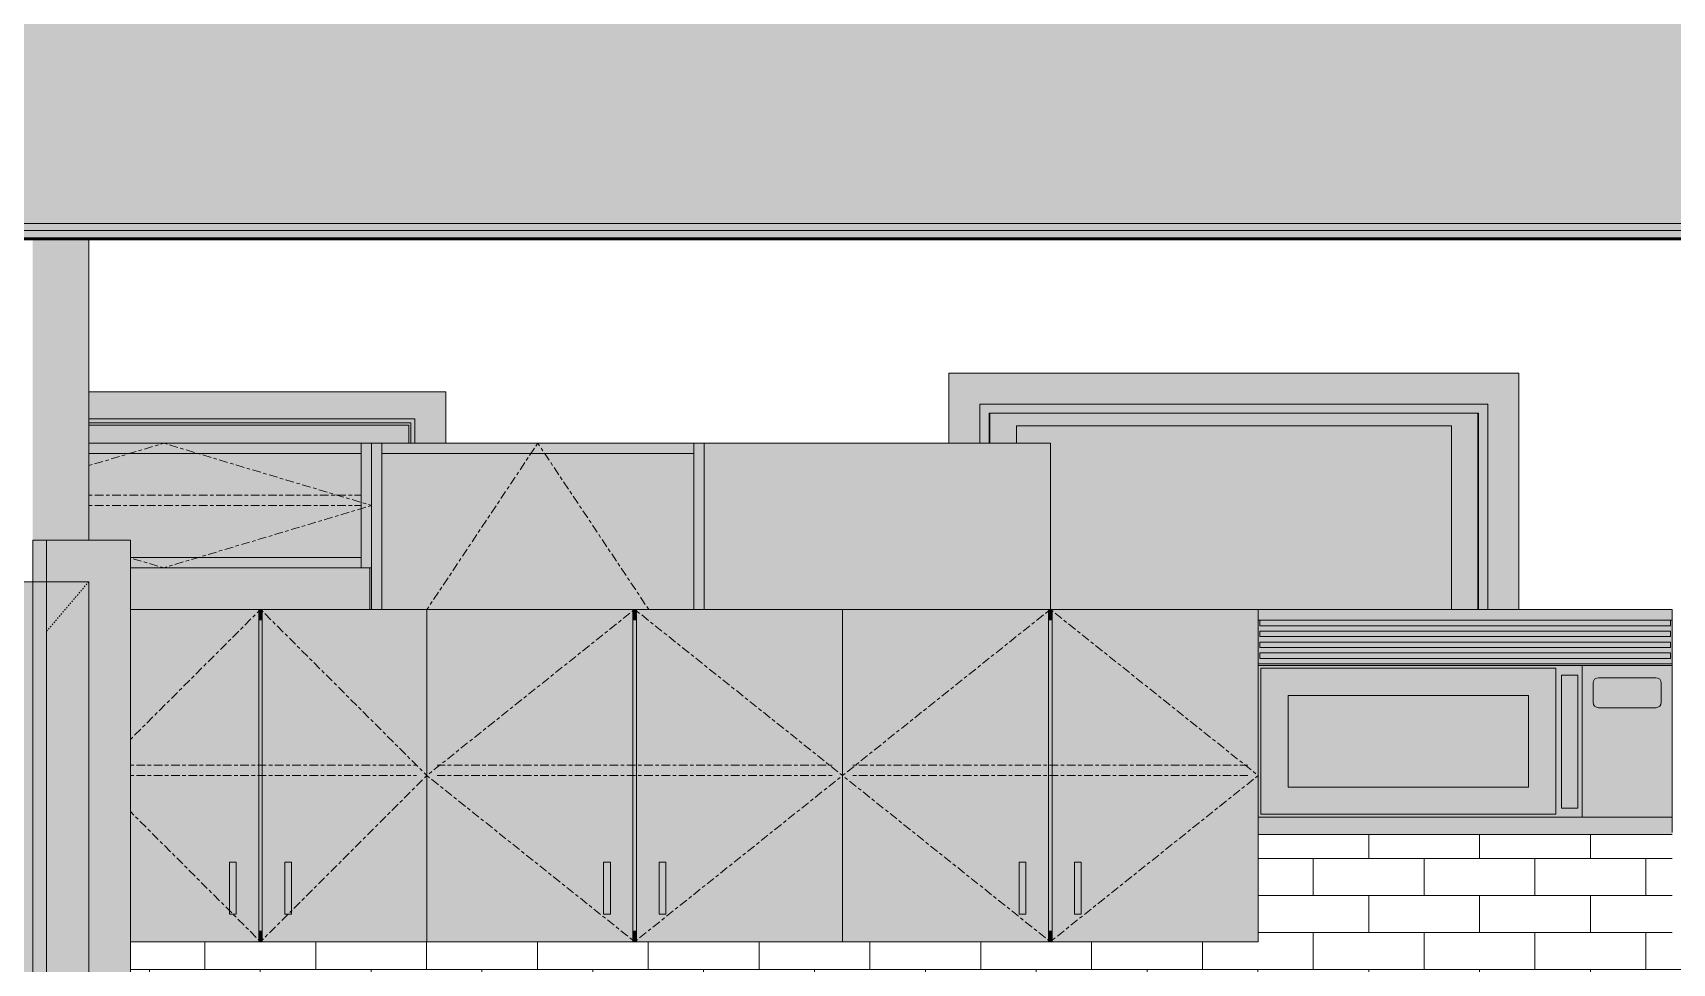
# Model space of a CAD drawing. Header units: inches. Extents: x 9594 to 15314, y -314 to 660.
# Drawn here: x 11288.5 to 11406.9, y 188.4 to 255.6 of the extents above; entities that cross this region are included whole.
import ezdxf

# ---------------------------------------------------------------- set-up
doc = ezdxf.new("R2010")
doc.units = ezdxf.units.IN
doc.header["$MEASUREMENT"] = 0
doc.linetypes.add('Center', pattern=[1.25, 0.25, -0.1875, 0.625, -0.1875])
doc.linetypes.add('Dash 1_16_', pattern=[0.125, 0.0625, -0.0625])
for name, color, linetype, lineweight in [('0-1', 7, 'Continuous', 5), ('0-2', 7, 'Continuous', 9), ('A-DOOR-3', 55, 'Continuous', 9), ('A-DOOR-4', 7, 'Dash 1_16_', 9), ('A-DOOR-5', 130, 'Continuous', 20), ('A-DOOR-9', 31, 'Continuous', 9), ('A-DOOR-FRAM', 31, 'Continuous', 9), ('A-DOOR-FRAM-2', 7, 'Continuous', 9), ('A-DOOR-FRAM-3', 55, 'Continuous', 9), ('A-DOOR-FRAM-4', 130, 'Continuous', 20), ('A-DOOR-GLAZ', 31, 'Continuous', 9), ('A-FLOR-4', 192, 'Continuous', 5), ('A-FLOR-5', 192, 'Continuous', 50), ('A-FLOR-MCUT', 51, 'Continuous', 13), ('A-FLOR-PATT-2', 8, 'Continuous', 9), ('A-GLAZ-1', 151, 'Continuous', 9), ('A-WALL-1', 10, 'Continuous', 13), ('A-WALL-5', 7, 'Continuous', 9), ('A-WALL-PATT-2', 7, 'Continuous', 9), ('Q-CASE-2', 253, 'Continuous', 9), ('Q-CASE-3', 7, 'Continuous', 9), ('Q-CASE-5', 7, 'Center', 9), ('Q-CASE-6', 55, 'Continuous', 9)]:
    doc.layers.add(name, color=color, linetype=linetype, lineweight=lineweight)

# ---------------------------------------------------------------- blocks, each defined once
blk = doc.blocks.new('SWING - SINGLE - FLUSH - 30_ x 80_ - MAGIC PAK DOOR - ACOUSTICAL SEAL-2632546-BUILDING SECTION - EAST_WEST - LOOKING SOUTH2')
at = {"layer": 'A-DOOR-3'}
blk.add_hatch(color=256, dxfattribs=at).paths.add_polyline_path([(11286.54, 136), (11288.54, 136), (11288.54, 216), (11286.54, 216), (11286.54, 138.64)], flags=0)
at = {"layer": 'A-DOOR-FRAM-3'}
for points in [[(11283.79, 216), (11283.79, 219), (11282.79, 219), (11282.79, 216)], [(11289.46, 216), (11289.54, 216), (11289.54, 219), (11288.54, 219), (11288.54, 216)], [(11282.79, 136), (11283.79, 136), (11283.79, 216), (11282.79, 216), (11282.79, 138.64)], [(11289.54, 136), (11289.54, 216), (11288.54, 216), (11288.54, 136)]]:
    blk.add_hatch(color=256, dxfattribs=at).paths.add_polyline_path(points, flags=0)
at = {"layer": 'A-DOOR-5'}
for p, q in [((11286.54, 216), (11286.54, 136)), ((11288.54, 216), (11286.54, 216)), ((11288.54, 136), (11288.54, 216)), ((11286.54, 136), (11288.54, 136))]:
    blk.add_line(p, q, dxfattribs=at)
at = {"layer": 'A-DOOR-FRAM-2'}
for p, q in [((11282.79, 136), (11282.79, 216)), ((11283.79, 216), (11283.79, 136)), ((11289.54, 216), (11289.54, 136))]:
    blk.add_line(p, q, dxfattribs=at)
at = {"layer": 'A-DOOR-FRAM-4'}
for p, q in [((11282.79, 219), (11282.79, 216)), ((11283.79, 219), (11282.79, 219)), ((11283.79, 216), (11283.79, 219)), ((11289.54, 219), (11288.54, 219)), ((11288.54, 219), (11288.54, 216)), ((11289.54, 216), (11289.54, 219)), ((11282.79, 216), (11283.79, 216)), ((11288.54, 216), (11289.54, 216))]:
    blk.add_line(p, q, dxfattribs=at)
blk = doc.blocks.new('SWING - SINGLE - FLUSH - 30_ x 80_ - OFFSET PIVOT DOOR AT MAGIC PAK AND WASHER_DRYER-V69-BUILDING SECTION - EAST_WEST - LOOKING SOUTH2')
at = {"layer": 'A-DOOR-3'}
blk.add_hatch(color=256, dxfattribs=at).paths.add_polyline_path([(11292.58, 136), (11292.58, 216), (11289.54, 216), (11289.54, 136)], flags=0)
at = {"layer": 'A-DOOR-FRAM-3'}
blk.add_hatch(color=256, dxfattribs=at).paths.add_polyline_path([(11292.58, 136), (11295.58, 136), (11295.58, 158), (11293.31, 158), (11293.31, 160), (11295.58, 160), (11295.58, 219), (11289.54, 219), (11289.54, 216), (11292.58, 216), (11292.58, 136.11)], flags=0)
at = {"layer": 'A-DOOR-4'}
for p, q in [((11292.58, 216), (11289.54, 212.42)), ((11292.58, 136), (11289.54, 139.58))]:
    blk.add_line(p, q, dxfattribs=at)
at = {"layer": 'A-DOOR-FRAM-2'}
for p, q in [((11295.58, 219), (11289.54, 219)), ((11295.58, 160), (11295.58, 219)), ((11289.54, 216), (11292.58, 216)), ((11292.58, 216), (11292.58, 136)), ((11295.58, 136), (11295.58, 158))]:
    blk.add_line(p, q, dxfattribs=at)
blk = doc.blocks.new('30quot_MicrowaveVent_11166 - 70cm miele oven-V56-BUILDING SECTION - EAST_WEST - LOOKING SOUTH2')
at = {"layer": 'Q-CASE-6'}
for points in [[(10109.78, 213.21), (10139.66, 213.21), (10139.66, 214), (10109.78, 214), (10109.78, 213.29)], [(10139.54, 209.94), (10139.66, 209.94), (10139.66, 210.06), (10109.78, 210.06), (10109.78, 209.94), (10138.87, 209.94)], [(10111.94, 207.78), (10129.3, 207.78), (10131.27, 209.75), (10109.97, 209.75), (10110.78, 208.94)], [(10109.97, 199.2), (10111.94, 201.17), (10111.94, 207.78), (10109.97, 209.75), (10109.97, 201.17)], [(10131.27, 199.2), (10131.27, 209.75), (10129.3, 207.78), (10129.3, 201.17), (10129.99, 200.48)], [(10131.67, 199.65), (10132.86, 199.65), (10132.86, 209.25), (10131.67, 209.25), (10131.67, 201.44)], [(10137.69, 206.9), (10138.58, 206.92), (10138.76, 207.01), (10138.87, 207.29), (10138.86, 208.77), (10138.67, 209.01), (10138.48, 209.06), (10134.23, 209.04), (10134, 208.86), (10133.95, 208.67), (10133.96, 207.19), (10134.06, 207.03), (10134.15, 206.95), (10134.34, 206.9)], [(10129.3, 201.17), (10129.3, 207.78), (10111.94, 207.78), (10111.94, 201.17), (10121.55, 201.17)], [(10131.27, 199.2), (10129.3, 201.17), (10111.94, 201.17), (10109.97, 199.2), (10129.99, 199.2)], [(10138.76, 197.74), (10139.66, 197.74), (10139.66, 199), (10109.78, 199), (10109.78, 197.74), (10138.67, 197.74)]]:
    blk.add_hatch(color=256, dxfattribs=at).paths.add_polyline_path(points, flags=0)
h = blk.add_hatch(color=256, dxfattribs=at)
h.paths.add_polyline_path([(10129.3, 210.06), (10139.66, 210.06), (10139.66, 213.21), (10139.54, 213.21), (10139.54, 212.82), (10109.89, 212.82), (10109.89, 213.21), (10109.78, 213.21), (10109.78, 210.06), (10121.55, 210.06)], flags=0)
h.paths.add_polyline_path([(10111.94, 210.46), (10109.89, 210.46), (10109.89, 210.85), (10139.54, 210.85), (10139.54, 210.46), (10121.55, 210.46)], flags=0)
h.paths.add_polyline_path([(10121.55, 211.24), (10109.89, 211.24), (10109.89, 211.64), (10139.54, 211.64), (10139.54, 211.24), (10129.99, 211.24)], flags=0)
h.paths.add_polyline_path([(10121.55, 212.03), (10109.89, 212.03), (10109.89, 212.43), (10139.54, 212.43), (10139.54, 212.03), (10129.99, 212.03)], flags=0)
h = blk.add_hatch(color=256, dxfattribs=at)
h.paths.add_polyline_path([(10129.3, 210.46), (10139.54, 210.46), (10139.54, 210.85), (10109.89, 210.85), (10109.89, 210.46), (10121.55, 210.46)], flags=0)
h.paths.add_polyline_path([(10139.46, 211.24), (10139.54, 211.24), (10139.5, 211.64), (10109.89, 211.64), (10109.92, 211.24), (10132.31, 211.24)], flags=0)
h.paths.add_polyline_path([(10121.55, 212.03), (10139.54, 212.03), (10139.54, 212.43), (10109.89, 212.43), (10109.89, 212.03), (10111.94, 212.03)], flags=0)
h.paths.add_polyline_path([(10139.54, 212.82), (10139.54, 213.21), (10109.89, 213.21), (10109.89, 212.82), (10139.45, 212.82)], flags=0)
h = blk.add_hatch(color=256, dxfattribs=at)
h.paths.add_polyline_path([(10109.78, 199), (10133.16, 199), (10133.16, 209.94), (10109.78, 209.94), (10109.78, 199.2)], flags=0)
h.paths.add_polyline_path([(10121.55, 199.2), (10109.97, 199.2), (10109.97, 209.75), (10131.27, 209.75), (10131.27, 199.2), (10129.3, 199.2)], flags=0)
h.paths.add_polyline_path([(10132.86, 199.65), (10131.67, 199.65), (10131.67, 209.25), (10132.86, 209.25), (10132.86, 201.49)], flags=0)
h = blk.add_hatch(color=256, dxfattribs=at)
h.paths.add_polyline_path([(10139.66, 199), (10139.66, 209.94), (10133.16, 209.94), (10133.16, 199)], flags=0)
h.paths.add_polyline_path([(10138.48, 206.9), (10134.24, 206.91), (10134.06, 207.01), (10133.96, 207.19), (10133.95, 207.29), (10133.96, 208.77), (10134.06, 208.95), (10134.24, 209.05), (10134.67, 209.06), (10138.58, 209.05), (10138.76, 208.95), (10138.86, 208.77), (10138.87, 208.67), (10138.86, 207.19), (10138.76, 207.01), (10138.58, 206.91)], flags=0)
at = {"layer": 'Q-CASE-3'}
for p, q in [((10109.78, 213.21), (10109.78, 214)), ((10109.78, 214), (10139.66, 214)), ((10109.89, 213.21), (10109.78, 213.21)), ((10109.78, 213.21), (10109.78, 210.06)), ((10109.89, 212.82), (10109.89, 213.21)), ((10139.54, 213.21), (10109.89, 213.21)), ((10139.66, 213.21), (10139.54, 213.21)), ((10139.54, 213.21), (10139.54, 212.82)), ((10139.66, 214), (10139.66, 213.21)), ((10139.66, 210.06), (10139.66, 213.21)), ((10139.54, 212.82), (10109.89, 212.82)), ((10109.89, 212.03), (10109.89, 212.43)), ((10109.89, 212.43), (10139.54, 212.43)), ((10139.54, 212.03), (10109.89, 212.03)), ((10139.54, 212.43), (10139.54, 212.03)), ((10109.89, 211.24), (10109.89, 211.64)), ((10109.89, 211.64), (10139.54, 211.64)), ((10139.54, 211.24), (10109.89, 211.24)), ((10109.89, 210.46), (10109.89, 210.85)), ((10109.89, 210.85), (10139.54, 210.85)), ((10139.54, 211.64), (10139.54, 211.24)), ((10139.54, 210.85), (10139.54, 210.46)), ((10109.78, 210.06), (10139.66, 210.06)), ((10109.78, 209.94), (10109.78, 210.06)), ((10133.16, 209.94), (10109.78, 209.94)), ((10109.78, 209.94), (10109.78, 199)), ((10139.54, 210.46), (10109.89, 210.46)), ((10109.97, 199.2), (10109.97, 209.75)), ((10109.97, 209.75), (10131.27, 209.75)), ((10131.27, 209.75), (10131.27, 199.2)), ((10133.16, 199), (10133.16, 209.94)), ((10139.66, 209.94), (10133.16, 209.94)), ((10133.16, 209.94), (10133.16, 199)), ((10139.66, 210.06), (10139.66, 209.94)), ((10139.66, 199), (10139.66, 209.94)), ((10131.67, 199.65), (10131.67, 209.25)), ((10132.86, 209.25), (10131.67, 209.25)), ((10132.86, 209.25), (10132.86, 199.65)), ((10133.95, 207.29), (10133.95, 208.67)), ((10134.34, 209.06), (10138.48, 209.06)), ((10138.87, 208.67), (10138.87, 207.29)), ((10129.3, 207.78), (10111.94, 207.78)), ((10111.94, 207.78), (10111.94, 201.17)), ((10129.3, 207.78), (10111.94, 207.78)), ((10111.94, 207.78), (10111.94, 201.17)), ((10129.3, 201.17), (10129.3, 207.78)), ((10129.3, 201.17), (10129.3, 207.78)), ((10138.48, 206.9), (10134.34, 206.9)), ((10111.94, 201.17), (10129.3, 201.17)), ((10111.94, 201.17), (10129.3, 201.17)), ((10109.78, 199), (10133.16, 199)), ((10109.78, 197.89), (10109.78, 199)), ((10131.27, 199.2), (10109.97, 199.2)), ((10131.67, 199.65), (10132.86, 199.65)), ((10133.16, 199), (10139.66, 199)), ((10139.66, 199), (10139.66, 197.89)), ((10139.66, 197.74), (10109.78, 197.74))]:
    blk.add_line(p, q, dxfattribs=at)
for centre, start, end in [((10134.34, 208.67), 90, 180), ((10138.48, 208.67), 0, 90), ((10134.34, 207.29), 180, 270), ((10138.48, 207.29), 270, 0)]:
    blk.add_arc(centre, 0.394, start, end, dxfattribs=at)
blk = doc.blocks.new('300 Series Wall Hung Cabinet_302 - 30_ X 24_-2588495-BUILDING SECTION - EAST_WEST - LOOKING SOUTH2')
at = {"layer": 'Q-CASE-2'}
h = blk.add_hatch(color=256, dxfattribs=at)
h.paths.add_polyline_path([(10091.99, 190), (10094.65, 190.01), (10094.65, 214), (10079.78, 214), (10079.78, 190), (10090.99, 190)], flags=0)
h.paths.add_polyline_path([(10092.53, 192), (10092.53, 195.75), (10093.01, 195.75), (10093.01, 192)], flags=0)
for points in [[(10094.9, 213.25), (10094.9, 214), (10094.65, 214), (10094.65, 213.25)], [(10094.65, 190.75), (10094.9, 190.75), (10094.9, 213.25), (10094.65, 213.25), (10094.65, 194.11)], [(10093.01, 192), (10093.01, 195.75), (10092.53, 195.75), (10092.53, 192)], [(10097.01, 192), (10097.01, 195.75), (10096.53, 195.75), (10096.53, 192)], [(10094.65, 190), (10094.9, 190), (10094.9, 190.75), (10094.65, 190.75), (10094.65, 190)]]:
    blk.add_hatch(color=256, dxfattribs=at).paths.add_polyline_path(points, flags=0)
h = blk.add_hatch(color=256, dxfattribs=at)
h.paths.add_polyline_path([(10094.9, 190), (10109.78, 190), (10109.78, 214), (10094.9, 214), (10094.9, 190.75)], flags=0)
h.paths.add_polyline_path([(10096.53, 192), (10096.53, 195.75), (10097.01, 195.75), (10097.01, 192)], flags=0)
at = {"layer": 'Q-CASE-3'}
for p, q in [((10079.78, 214), (10079.78, 190)), ((10094.65, 214), (10079.78, 214)), ((10094.65, 190), (10094.65, 214)), ((10094.65, 214), (10094.9, 214)), ((10094.9, 213.25), (10094.65, 213.25)), ((10094.9, 214), (10094.9, 190)), ((10109.78, 214), (10094.9, 214)), ((10109.78, 190), (10109.78, 197.89)), ((10092.53, 195.75), (10093.01, 195.75)), ((10092.53, 192), (10092.53, 195.75)), ((10093.01, 195.75), (10093.01, 192)), ((10096.53, 195.75), (10097.01, 195.75)), ((10096.53, 192), (10096.53, 195.75)), ((10097.01, 195.75), (10097.01, 192)), ((10092.53, 192), (10093.01, 192)), ((10096.53, 192), (10097.01, 192)), ((10094.65, 190.75), (10094.9, 190.75)), ((10079.78, 190), (10094.65, 190)), ((10094.9, 190), (10094.65, 190)), ((10094.9, 190), (10109.78, 190))]:
    blk.add_line(p, q, dxfattribs=at)
at = {"layer": 'Q-CASE-5'}
for p, q in [((10079.78, 202), (10094.78, 214)), ((10094.78, 214), (10109.78, 202)), ((10080.53, 202.75), (10109.03, 202.75)), ((10094.78, 190), (10079.78, 202)), ((10080.53, 202), (10109.03, 202)), ((10109.78, 202), (10094.78, 190))]:
    blk.add_line(p, q, dxfattribs=at)
blk = doc.blocks.new('308 - 308-V82-BUILDING SECTION - EAST_WEST - LOOKING SOUTH2')
at = {"layer": 'Q-CASE-2'}
blk.add_hatch(color=256, dxfattribs=at).paths.add_polyline_path([(11361.99, 214), (11361.99, 226), (11336.99, 226), (11336.99, 214), (11361.86, 214)], flags=0)
at = {"layer": 'Q-CASE-3'}
for p, q in [((11336.99, 226), (11361.99, 226)), ((11336.99, 214), (11336.99, 226)), ((11361.99, 226), (11361.99, 214))]:
    blk.add_line(p, q, dxfattribs=at)
blk = doc.blocks.new('30quot_MicrowaveVent_11166 - 70cm miele oven-V83-BUILDING SECTION - EAST_WEST - LOOKING SOUTH2')
at = {"layer": 'Q-CASE-6'}
blk.add_hatch(color=256, dxfattribs=at).paths.add_polyline_path([(11310.99, 214), (11312.87, 214), (11312.87, 217), (11295.58, 217), (11295.58, 214), (11305.61, 214)], flags=0)
at = {"layer": 'Q-CASE-3'}
for p, q in [((11295.58, 217), (11312.87, 217)), ((11312.87, 217), (11312.87, 214))]:
    blk.add_line(p, q, dxfattribs=at)
blk = doc.blocks.new('300 Series Wall Hung Cabinet_302 - 24_ X 36_-2573584-BUILDING SECTION - EAST_WEST - LOOKING SOUTH2')
at = {"layer": 'Q-CASE-2'}
for points in [[(11313.74, 214), (11313.74, 226), (11312.99, 226), (11312.99, 214)], [(11313.74, 225.25), (11336.24, 225.25), (11336.24, 226), (11313.74, 226)], [(11336.99, 214), (11336.99, 226), (11336.24, 226), (11336.24, 214)], [(11316.23, 214), (11336.24, 214), (11336.24, 225.25), (11313.74, 225.25), (11313.74, 214)]]:
    blk.add_hatch(color=256, dxfattribs=at).paths.add_polyline_path(points, flags=0)
at = {"layer": 'Q-CASE-3'}
for p, q in [((11312.99, 214), (11312.99, 226)), ((11313.74, 226), (11312.99, 226)), ((11313.74, 226), (11313.74, 214)), ((11313.74, 226), (11336.24, 226)), ((11313.74, 226), (11313.74, 225.25)), ((11336.24, 214), (11336.24, 226)), ((11336.99, 226), (11336.24, 226)), ((11336.24, 226), (11336.24, 225.25)), ((11336.99, 226), (11336.99, 214)), ((11336.24, 225.25), (11313.74, 225.25)), ((11313.74, 225.25), (11313.74, 214)), ((11336.24, 225.25), (11313.74, 225.25)), ((11336.24, 214), (11336.24, 225.25))]:
    blk.add_line(p, q, dxfattribs=at)
at = {"layer": 'Q-CASE-5'}
for p, q in [((11324.99, 226), (11316.99, 214)), ((11332.99, 214), (11324.99, 226))]:
    blk.add_line(p, q, dxfattribs=at)
blk = doc.blocks.new('300 Series Wall Hung Cabinet_302 - 30_ X 9_-V84-BUILDING SECTION - EAST_WEST - LOOKING SOUTH2')
at = {"layer": 'Q-CASE-2'}
for points in [[(11292.58, 225.25), (11312.24, 225.25), (11312.24, 226), (11292.58, 226)], [(11312.99, 217), (11312.99, 226), (11312.24, 226), (11312.24, 217), (11312.87, 217)], [(11305.61, 217.75), (11312.24, 217.75), (11312.24, 225.25), (11292.58, 225.25), (11292.58, 219), (11295.58, 219), (11295.58, 217.75)], [(11312.24, 217), (11312.24, 217.75), (11295.58, 217.75), (11295.58, 217), (11311.24, 217)]]:
    blk.add_hatch(color=256, dxfattribs=at).paths.add_polyline_path(points, flags=0)
at = {"layer": 'Q-CASE-3'}
for p, q in [((11292.58, 226), (11312.24, 226)), ((11312.24, 217), (11312.24, 226)), ((11312.99, 226), (11312.24, 226)), ((11312.24, 225.25), (11312.24, 226)), ((11312.99, 226), (11312.99, 217)), ((11312.24, 225.25), (11292.58, 225.25)), ((11312.24, 225.25), (11292.58, 225.25)), ((11312.24, 217.75), (11312.24, 225.25)), ((11295.58, 217.75), (11312.24, 217.75)), ((11295.58, 217.75), (11312.24, 217.75)), ((11312.24, 217), (11312.24, 217.75)), ((11312.99, 217), (11312.87, 217))]:
    blk.add_line(p, q, dxfattribs=at)
at = {"layer": 'Q-CASE-5'}
for p, q in [((11292.58, 224.38), (11297.99, 226)), ((11297.99, 226), (11312.99, 221.5)), ((11292.58, 222.25), (11312.24, 222.25)), ((11292.58, 221.5), (11312.24, 221.5)), ((11312.99, 221.5), (11297.99, 217)), ((11297.99, 217), (11295.58, 217.72))]:
    blk.add_line(p, q, dxfattribs=at)
blk = doc.blocks.new('300 Series Wall Hung Cabinet_302 - 30_ X 24_-V89-BUILDING SECTION - EAST_WEST - LOOKING SOUTH2')
at = {"layer": 'Q-CASE-2'}
h = blk.add_hatch(color=256, dxfattribs=at)
h.paths.add_polyline_path([(10049.78, 190), (10064.65, 190), (10064.65, 214), (10049.78, 214), (10049.78, 194.11)], flags=0)
h.paths.add_polyline_path([(10063.03, 192), (10062.54, 192), (10062.54, 195.75), (10063.03, 195.75), (10063.03, 194.11)], flags=0)
for points in [[(10064.9, 213.25), (10064.9, 214), (10064.65, 214), (10064.65, 213.25)], [(10064.65, 190.75), (10064.9, 190.75), (10064.9, 213.25), (10064.65, 213.25), (10064.65, 194.11)], [(10062.54, 192), (10063.03, 192), (10063.03, 195.75), (10062.54, 195.75), (10062.54, 194.11)], [(10067.03, 192), (10067.03, 195.75), (10066.54, 195.75), (10066.54, 192)], [(10064.65, 190), (10064.9, 190), (10064.9, 190.75), (10064.65, 190.75)]]:
    blk.add_hatch(color=256, dxfattribs=at).paths.add_polyline_path(points, flags=0)
h = blk.add_hatch(color=256, dxfattribs=at)
h.paths.add_polyline_path([(10078.49, 190), (10079.78, 190), (10079.78, 214), (10064.9, 214), (10064.9, 190)], flags=0)
h.paths.add_polyline_path([(10067.03, 192), (10066.54, 192), (10066.54, 195.75), (10067.03, 195.75), (10067.03, 194.11)], flags=0)
at = {"layer": 'Q-CASE-3'}
for p, q in [((10064.65, 214), (10049.78, 214)), ((10049.78, 214), (10049.78, 190)), ((10064.65, 190), (10064.65, 214)), ((10064.65, 214), (10064.9, 214)), ((10064.9, 213.25), (10064.65, 213.25)), ((10079.78, 214), (10064.9, 214)), ((10064.9, 214), (10064.9, 190)), ((10079.78, 190), (10079.78, 214)), ((10062.54, 195.75), (10063.03, 195.75)), ((10062.54, 192), (10062.54, 195.75)), ((10063.03, 195.75), (10063.03, 192)), ((10066.54, 195.75), (10067.03, 195.75)), ((10066.54, 192), (10066.54, 195.75)), ((10067.03, 195.75), (10067.03, 192)), ((10062.54, 192), (10063.03, 192)), ((10066.54, 192), (10067.03, 192)), ((10064.65, 190.75), (10064.9, 190.75)), ((10049.78, 190), (10064.65, 190)), ((10064.9, 190), (10064.65, 190)), ((10064.9, 190), (10079.78, 190))]:
    blk.add_line(p, q, dxfattribs=at)
at = {"layer": 'Q-CASE-5'}
for p, q in [((10064.78, 214), (10049.78, 202)), ((10079.78, 202), (10064.78, 214)), ((10079.03, 202.75), (10050.53, 202.75)), ((10049.78, 202), (10064.78, 190)), ((10079.03, 202), (10050.53, 202)), ((10064.78, 190), (10079.78, 202))]:
    blk.add_line(p, q, dxfattribs=at)
blk = doc.blocks.new('300 Series Wall Hung Cabinet_302 - 24_ X 24_-2588623-BUILDING SECTION - EAST_WEST - LOOKING SOUTH2')
at = {"layer": 'Q-CASE-2'}
h = blk.add_hatch(color=256, dxfattribs=at)
h.paths.add_polyline_path([(10035.43, 190), (10037.65, 190), (10037.65, 214), (10028.38, 214), (10028.38, 190), (10030.99, 190)], flags=0)
h.paths.add_polyline_path([(10035.53, 192), (10035.53, 195.75), (10036.01, 195.75), (10036.01, 192)], flags=0)
for points in [[(10037.9, 213.25), (10037.9, 214), (10037.65, 214), (10037.65, 213.25)], [(10037.9, 190.75), (10037.9, 213.25), (10037.65, 213.25), (10037.65, 190.75)], [(10036.01, 192), (10036.01, 195.75), (10035.53, 195.75), (10035.53, 192)], [(10040.01, 192), (10040.01, 195.75), (10039.53, 195.75), (10039.53, 192)], [(10037.9, 190), (10037.9, 190.75), (10037.65, 190.75), (10037.65, 190)]]:
    blk.add_hatch(color=256, dxfattribs=at).paths.add_polyline_path(points, flags=0)
h = blk.add_hatch(color=256, dxfattribs=at)
h.paths.add_polyline_path([(10049.78, 190), (10049.78, 214), (10037.9, 214), (10037.9, 190), (10049.03, 190)], flags=0)
h.paths.add_polyline_path([(10040.01, 192), (10039.53, 192), (10039.53, 195.75), (10040.01, 195.75), (10040.01, 194.11)], flags=0)
at = {"layer": 'Q-CASE-3'}
for p, q in [((10037.65, 214), (10028.38, 214)), ((10037.65, 190), (10037.65, 214)), ((10037.65, 214), (10037.9, 214)), ((10037.9, 213.25), (10037.65, 213.25)), ((10037.9, 214), (10037.9, 190)), ((10049.78, 214), (10037.9, 214)), ((10049.78, 190), (10049.78, 214)), ((10035.53, 195.75), (10036.01, 195.75)), ((10035.53, 192), (10035.53, 195.75)), ((10036.01, 195.75), (10036.01, 192)), ((10039.53, 195.75), (10040.01, 195.75)), ((10039.53, 192), (10039.53, 195.75)), ((10040.01, 195.75), (10040.01, 192)), ((10035.53, 192), (10036.01, 192)), ((10039.53, 192), (10040.01, 192)), ((10037.65, 190.75), (10037.9, 190.75)), ((10028.38, 190), (10037.65, 190)), ((10037.9, 190), (10037.65, 190)), ((10037.9, 190), (10049.78, 190))]:
    blk.add_line(p, q, dxfattribs=at)
at = {"layer": 'Q-CASE-5'}
for p, q in [((10028.38, 204.6), (10037.78, 214)), ((10037.78, 214), (10049.78, 202)), ((10028.38, 202.75), (10049.03, 202.75)), ((10028.38, 202), (10049.03, 202)), ((10049.78, 202), (10037.78, 190)), ((10037.78, 190), (10028.38, 199.4))]:
    blk.add_line(p, q, dxfattribs=at)
blk = doc.blocks.new('CTR - 1st Phase - Unit Layouts_rvt-1-BUILDING SECTION - EAST_WEST - LOOKING SOUTH2')
at = {"layer": 'A-WALL-1'}
blk.add_hatch(color=256, dxfattribs=at).paths.add_polyline_path([(11288.54, 219), (11292.58, 219), (11292.58, 240.75), (11288.54, 240.75), (11288.54, 227.4)], flags=0)
at = {"layer": 'A-WALL-PATT-2'}
h = blk.add_hatch(dxfattribs=at)
h.set_pattern_fill('FP_14', color=256, style=0, pattern_type=2)
h.set_pattern_definition([(0, (11444.956, 134.662), (0, 2.667), []), (90, (11444.956, 134.662), (-4, 2.667), [2.667, -2.667])])
h.paths.add_polyline_path([(11416.93, 172), (11417.18, 172), (11417.18, 190), (11416.93, 190), (11416.93, 179.64)], flags=0)
h.paths.add_polyline_path([(11407.43, 172), (11413.34, 172), (11412.93, 177.95), (11412.93, 184.29), (11413.32, 190), (11406.86, 190), (11406.86, 197.74), (11376.98, 197.74), (11376.98, 190), (11295.58, 190), (11295.58, 172), (11296.51, 172), (11296.51, 173.5), (11316, 173.5), (11316, 187), (11354, 187), (11354.04, 173.5), (11377.43, 173.5), (11377.43, 177), (11407.43, 177)], flags=0)
h.paths.add_polyline_path([(11413.59, 172), (11414.93, 172), (11414.93, 190), (11413.58, 190), (11413.18, 184.28), (11413.19, 177.72), (11413.25, 176.91)], flags=0)
at = {"layer": 'A-WALL-5'}
blk.add_line((11292.58, 219), (11292.58, 240.75), dxfattribs=at)
at = {"layer": '0-2'}
for name, p in [('300 Series Wall Hung Cabinet_302 - 30_ X 9_-V84-BUILDING SECTION - EAST_WEST - LOOKING SOUTH2', (0, 0)), ('300 Series Wall Hung Cabinet_302 - 24_ X 36_-2573584-BUILDING SECTION - EAST_WEST - LOOKING SOUTH2', (0, 0)), ('308 - 308-V82-BUILDING SECTION - EAST_WEST - LOOKING SOUTH2', (0, 0)), ('SWING - SINGLE - FLUSH - 30_ x 80_ - MAGIC PAK DOOR - ACOUSTICAL SEAL-2632546-BUILDING SECTION - EAST_WEST - LOOKING SOUTH2', (0, 0)), ('SWING - SINGLE - FLUSH - 30_ x 80_ - OFFSET PIVOT DOOR AT MAGIC PAK AND WASHER_DRYER-V69-BUILDING SECTION - EAST_WEST - LOOKING SOUTH2', (0, 0)), ('30quot_MicrowaveVent_11166 - 70cm miele oven-V83-BUILDING SECTION - EAST_WEST - LOOKING SOUTH2', (0, 0)), ('300 Series Wall Hung Cabinet_302 - 24_ X 24_-2588623-BUILDING SECTION - EAST_WEST - LOOKING SOUTH2', (1267.2, 0)), ('300 Series Wall Hung Cabinet_302 - 30_ X 24_-V89-BUILDING SECTION - EAST_WEST - LOOKING SOUTH2', (1267.2, 0)), ('300 Series Wall Hung Cabinet_302 - 30_ X 24_-2588495-BUILDING SECTION - EAST_WEST - LOOKING SOUTH2', (1267.2, 0)), ('30quot_MicrowaveVent_11166 - 70cm miele oven-V56-BUILDING SECTION - EAST_WEST - LOOKING SOUTH2', (1267.2, 0))]:
    blk.add_blockref(name, p, dxfattribs=at)
blk = doc.blocks.new('Door-Inswing-Andersen-400_Series-Single - 3_ 0-1_8_ x custom height - _1st _ 2nd floor-2652130-BUILDING SECTION - EAST_WEST - LOOKING SOUTH2')
at = {"layer": 'A-DOOR-FRAM'}
for points in [[(11318.15, 226), (11318.36, 226), (11318.36, 229.72), (11292.58, 229.72), (11292.58, 227.75), (11316.11, 227.75), (11316.16, 226), (11316.86, 226)], [(11315.83, 226), (11316.11, 226), (11316.11, 227.75), (11292.58, 227.75), (11292.58, 227.47), (11315.83, 227.47), (11315.83, 227.31)], [(11315.68, 226), (11315.83, 226), (11315.83, 227.47), (11292.58, 227.47), (11292.58, 227.31), (11315.68, 227.31)], [(11296.51, 137), (11296.51, 138.87), (11295.58, 138.87), (11295.58, 137)]]:
    blk.add_hatch(color=256, dxfattribs=at).paths.add_polyline_path(points, flags=0)
h = blk.add_hatch(color=256, dxfattribs=at)
h.paths.add_polyline_path([(11295.58, 138.87), (11296.51, 138.87), (11296.51, 147.5), (11295.58, 147.5), (11295.58, 142.89)], flags=0)
h.paths.add_polyline_path([(11312.87, 214), (11312.99, 214), (11312.99, 217), (11312.87, 217), (11312.87, 214.24)], flags=0)
h.paths.add_polyline_path([(11315.68, 226), (11315.68, 227.31), (11292.58, 227.31), (11292.58, 226), (11315.6, 226)], flags=0)
at = {"layer": 'A-DOOR-GLAZ'}
h = blk.add_hatch(color=256, dxfattribs=at)
h.paths.add_polyline_path([(11296.51, 147.5), (11296.51, 158), (11295.58, 158), (11295.58, 147.5)], flags=0)
h.paths.add_polyline_path([(11296.51, 160), (11296.51, 170), (11295.58, 170), (11295.58, 160)], flags=0)
at = {"layer": 'A-DOOR-FRAM'}
for p, q in [((11318.36, 229.72), (11292.58, 229.72)), ((11318.36, 226), (11318.36, 229.72)), ((11292.58, 227.75), (11316.11, 227.75)), ((11292.58, 227.47), (11315.83, 227.47)), ((11292.58, 227.47), (11315.83, 227.47)), ((11315.68, 227.31), (11292.58, 227.31)), ((11315.68, 226), (11315.68, 227.31)), ((11315.83, 227.47), (11315.83, 226)), ((11315.83, 227.47), (11315.83, 226)), ((11316.11, 227.75), (11316.11, 226)), ((11295.58, 147.5), (11296.51, 147.5)), ((11296.51, 138.87), (11295.58, 138.87)), ((11295.58, 138.69), (11296.51, 138.69))]:
    blk.add_line(p, q, dxfattribs=at)
blk = doc.blocks.new('Window-Double_Hung-Andersen-400_Series-Tilt_Wash - 2nd Floor-V116-BUILDING SECTION - EAST_WEST - LOOKING SOUTH2')
at = {"layer": 'A-GLAZ-1'}
for points in [[(11395.8, 214), (11395.8, 231.06), (11354.65, 231.06), (11354.65, 226), (11356.9, 226), (11356.9, 228.81), (11393.55, 228.81), (11393.55, 214), (11394.24, 214)], [(11392.89, 214), (11393.55, 214), (11393.55, 228.81), (11356.9, 228.81), (11356.9, 226), (11357.56, 226), (11357.56, 228.16), (11392.89, 228.16), (11392.89, 216.3)], [(11357.62, 226), (11357.62, 228.16), (11357.56, 228.16), (11357.56, 226)], [(11391.63, 214), (11392.83, 214), (11392.83, 228.16), (11357.62, 228.16), (11357.62, 226), (11359.53, 226), (11359.53, 227.25), (11390.93, 227.25), (11390.93, 214)], [(11361.99, 214), (11390.93, 214), (11390.93, 227.25), (11359.53, 227.25), (11359.53, 226), (11361.99, 226), (11361.99, 216.3)], [(11392.89, 214), (11392.89, 228.16), (11392.83, 228.16), (11392.83, 214)]]:
    blk.add_hatch(color=256, dxfattribs=at).paths.add_polyline_path(points, flags=0)
for p, q in [((11395.8, 231.06), (11354.65, 231.06)), ((11354.65, 231.06), (11354.65, 226)), ((11395.8, 214), (11395.8, 231.06)), ((11356.9, 226), (11356.9, 228.81)), ((11356.9, 228.81), (11393.55, 228.81)), ((11393.55, 228.81), (11393.55, 214)), ((11357.56, 228.16), (11392.89, 228.16)), ((11357.56, 226), (11357.56, 228.16)), ((11357.62, 226), (11357.62, 228.16)), ((11359.53, 226), (11359.53, 227.25)), ((11359.53, 227.25), (11390.93, 227.25)), ((11390.93, 227.25), (11390.93, 214)), ((11392.83, 214), (11392.83, 228.16)), ((11392.89, 228.16), (11392.89, 214))]:
    blk.add_line(p, q, dxfattribs=at)

msp = doc.modelspace()

# ---------------------------------------------------------------- hatches: boundary and pattern name
at = {"layer": 'A-FLOR-4'}
h = msp.add_hatch(color=256, dxfattribs=at)
h.paths.add_polyline_path([(12102.16, 241.37), (12109.71, 241.37), (12109.71, 241.87), (11737.24, 241.87), (11737.24, 241.37), (12081.6, 241.37)], flags=0)
h.paths.add_polyline_path([(11425.23, 241.37), (11510.81, 241.37), (11510.81, 241.87), (11256.26, 241.87), (11256.29, 241.37), (11413.95, 241.37)], flags=0)
h.paths.add_polyline_path([(11640.06, 241.37), (11646.74, 241.37), (11646.74, 241.87), (11514.31, 241.87), (11514.31, 241.37), (11585.47, 241.37)], flags=0)
h.paths.add_polyline_path([(10814.99, 241.37), (10842.51, 241.37), (10842.51, 241.87), (10587.96, 241.87), (10587.96, 241.37), (10810.45, 241.37)], flags=0)
h.paths.add_polyline_path([(10466, 241.37), (10584.46, 241.37), (10584.46, 241.87), (10452.04, 241.87), (10452.04, 241.37), (10458.72, 241.37)], flags=0)
h.paths.add_polyline_path([(10103.47, 241.37), (10361.54, 241.37), (10361.54, 241.87), (9989.06, 241.87), (9989.06, 241.37), (10102.63, 241.37)], flags=0)
at = {"layer": 'A-FLOR-PATT-2'}
h = msp.add_hatch(dxfattribs=at)
h.set_pattern_fill('FP_4', color=256, style=0, pattern_type=2)
h.set_pattern_definition([(161.57, (11009.034, 72.48), (-3.8399538, -1.54e-05), [0, -27.322, 3.034, 0]), (18.43, (11008.074, 72.48), (-3.8399538, 1.54e-05), [0, -27.322, 3.034, 0]), (108.43, (11009.034, 72.48), (1.919622, -9.6005246), [9.106, -21.25]), (71.57, (11008.074, 72.48), (1.919622, 9.6005246), [9.106, -21.25])])
h.paths.add_polyline_path([(11800.76, 241.87), (12115.84, 241.87), (12115.84, 265.87), (11737.24, 265.87), (11737.24, 241.87), (11757.7, 241.87)], flags=0)
h.paths.add_polyline_path([(11585.47, 241.87), (11646.74, 241.87), (11646.74, 265.87), (11250.14, 265.87), (11250.14, 241.87), (11542.99, 241.87)], flags=0)
h.paths.add_polyline_path([(10842.61, 241.87), (10848.64, 241.87), (10848.64, 265.87), (10452.04, 265.87), (10452.04, 241.87), (10842.51, 241.87)], flags=0)
h.paths.add_polyline_path([(10293.77, 241.87), (10361.54, 241.87), (10361.54, 265.87), (9982.94, 265.87), (9982.94, 241.87), (10260.93, 241.87)], flags=0)
h = msp.add_hatch(dxfattribs=at)
h.set_pattern_fill('FP_1', color=256, style=0, pattern_type=2)
h.set_pattern_definition([(0, (11008.554, 72), (30.72, 7.68), [1.267, -21.773, 1.267, -21.773, -122.88]), (0, (11008.554, 72), (30.72, 7.68), [-46.08, 1.267, -44.813, 1.267, -21.773, -53.76]), (0, (11008.554, 72), (30.72, 7.68), [-115.2, 1.267, -14.093, 1.267, -37.133]), (120, (11020.074, 75.84), (-22.011075, 22.7643), [1.267, -21.773, 1.267, -21.773, -122.88]), (120, (11020.074, 75.84), (-22.011075, 22.7643), [-46.08, 1.267, -44.813, 1.267, -21.773, -53.76]), (120, (11020.074, 75.84), (-22.011075, 22.7643), [-115.2, 1.267, -14.093, 1.267, -37.133]), (240, (11023.914, 91.2), (-8.708925, -30.4443), [1.267, -21.773, 1.267, -21.773, -122.88]), (240, (11023.914, 91.2), (-8.708925, -30.4443), [-46.08, 1.267, -44.813, 1.267, -21.773, -53.76]), (240, (11023.914, 91.2), (-8.708925, -30.4443), [-115.2, 1.267, -14.093, 1.267, -37.133])])
h.paths.add_polyline_path([(11585.47, 240.75), (11646.74, 240.75), (11646.74, 241.37), (11514.31, 241.37), (11514.31, 240.75), (11558.41, 240.75)], flags=0)
h.paths.add_polyline_path([(11972.99, 240.75), (12109.71, 240.75), (12109.71, 241.37), (11737.24, 241.37), (11737.24, 240.75), (11940.76, 240.75)], flags=0)
h.paths.add_polyline_path([(11510.81, 240.75), (11510.81, 241.37), (11256.26, 241.37), (11256.26, 240.75), (11510.19, 240.75)], flags=0)
h.paths.add_polyline_path([(10353.42, 240.75), (10361.54, 240.75), (10361.54, 241.37), (9989.06, 241.37), (9989.06, 240.75), (10336.83, 240.75)], flags=0)
h.paths.add_polyline_path([(10548.04, 240.75), (10584.46, 240.75), (10584.46, 241.37), (10452.04, 241.37), (10452.04, 240.75), (10544.14, 240.75)], flags=0)
h.paths.add_polyline_path([(10588.84, 240.75), (10842.51, 240.75), (10842.48, 241.37), (10587.96, 241.37), (10587.96, 240.75), (10588.59, 240.75)], flags=0)

# ---------------------------------------------------------------- linework, layer by layer
at = {"layer": 'A-FLOR-5'}
msp.add_line((11256.26, 240.75), (11646.74, 240.75), dxfattribs=at)
at = {"layer": 'A-FLOR-MCUT'}
for p, q in [((11646.74, 241.87), (11256.26, 241.87)), ((11646.74, 241.37), (11256.26, 241.37))]:
    msp.add_line(p, q, dxfattribs=at)

# ---------------------------------------------------------------- block references
at = {"layer": '0-1'}
msp.add_blockref('CTR - 1st Phase - Unit Layouts_rvt-1-BUILDING SECTION - EAST_WEST - LOOKING SOUTH2', (0, 0), dxfattribs=at)
at = {"layer": 'A-DOOR-9'}
msp.add_blockref('Door-Inswing-Andersen-400_Series-Single - 3_ 0-1_8_ x custom height - _1st _ 2nd floor-2652130-BUILDING SECTION - EAST_WEST - LOOKING SOUTH2', (0, 0), dxfattribs=at)
at = {"layer": 'A-GLAZ-1'}
msp.add_blockref('Window-Double_Hung-Andersen-400_Series-Tilt_Wash - 2nd Floor-V116-BUILDING SECTION - EAST_WEST - LOOKING SOUTH2', (0, 0), dxfattribs=at)

doc.saveas('drawing.dxf')
